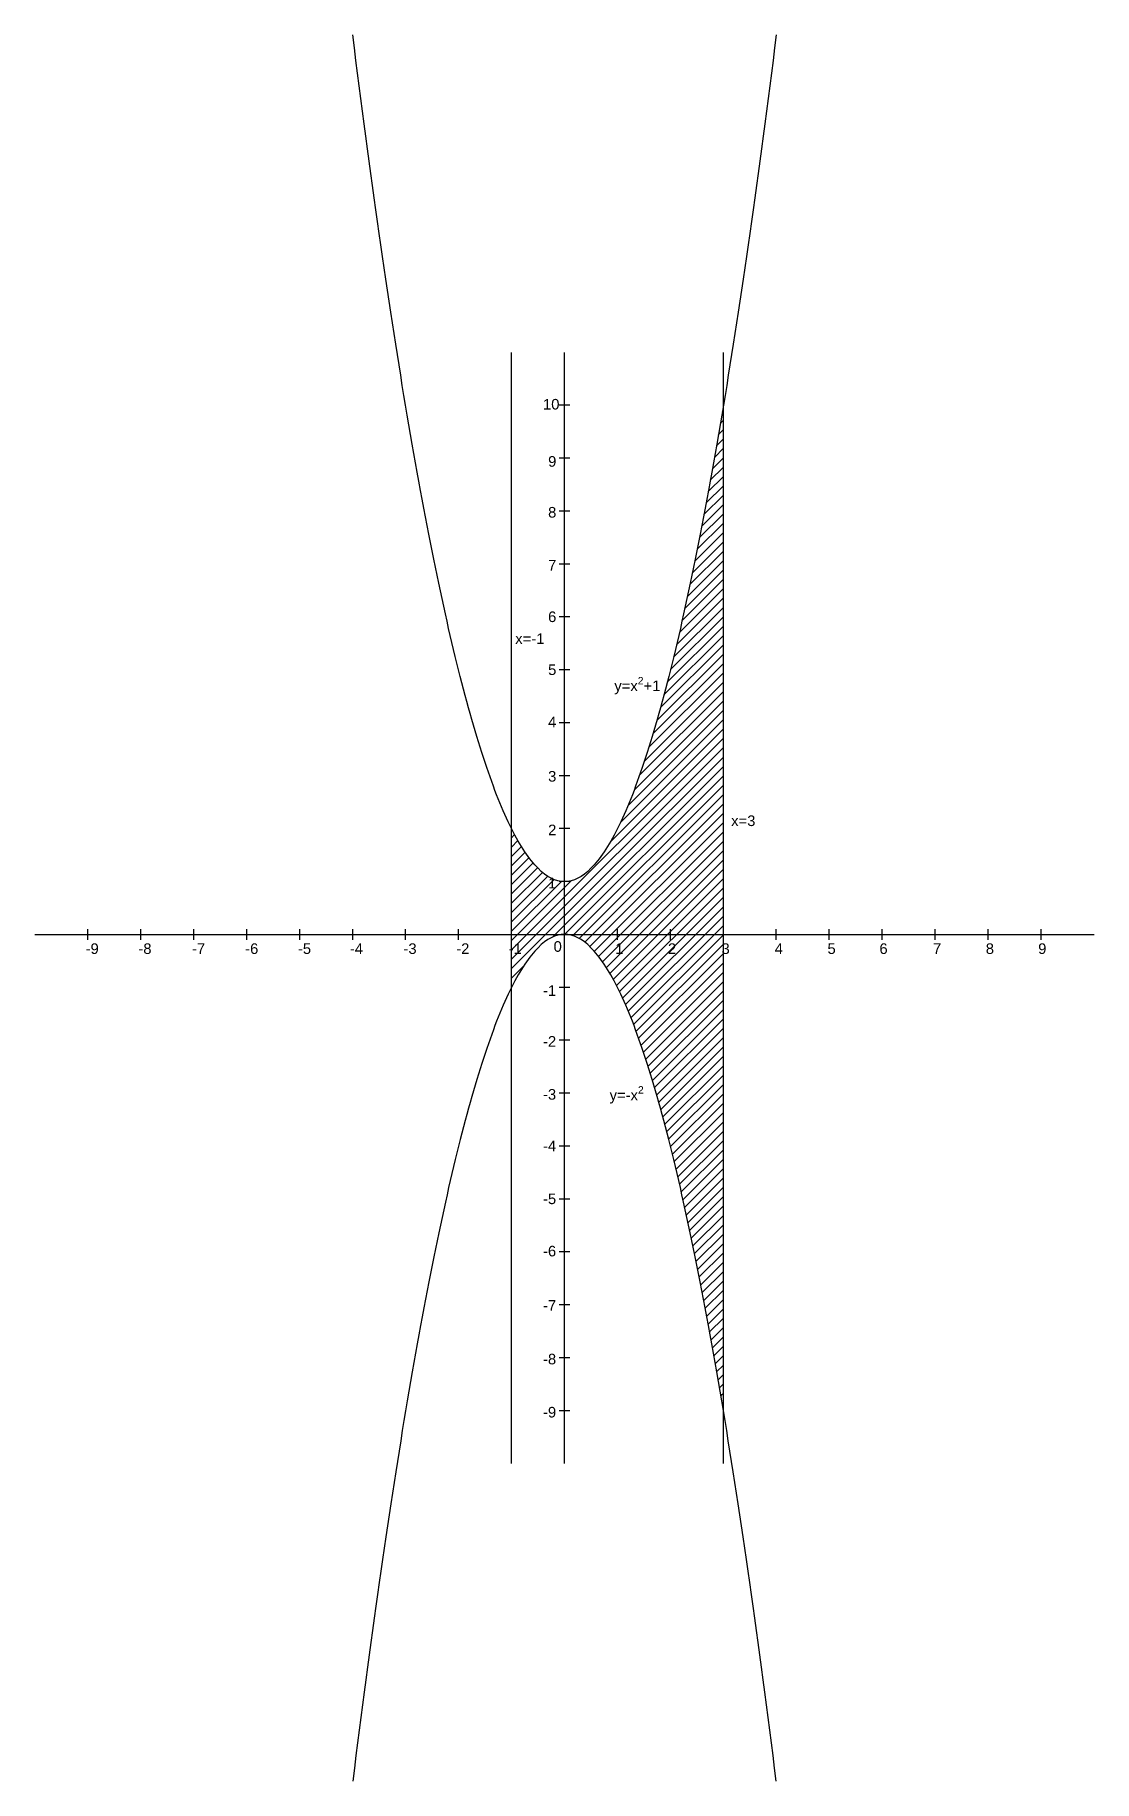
# Model space of a CAD drawing. Header units: inches. Extents: x -10 to 10, y -16 to 17.
import ezdxf

# ---------------------------------------------------------------- set-up
doc = ezdxf.new("R2010")
doc.units = ezdxf.units.IN
doc.header["$MEASUREMENT"] = 0
doc.styles.get("Standard").update_dxf_attribs({"font": 'arial.ttf'})
pattern_1 = [(45, (0, 0), (-0.08838834764831845, 0.08838834764831845), [])]

# ---------------------------------------------------------------- blocks, each defined once
blk = doc.blocks.new('*U1')
blk.add_line((1, -0.1), (1, 0.1))
blk = doc.blocks.new('*U2')
at = {"color": 0, "linetype": 'ByBlock', "lineweight": -2, "transparency": 16777216, "extrusion": (0, -1, -2.220446049250313e-16)}
for p in [(0, 0), (1, 0), (2, 0), (3, 0), (4, 0), (5, 0), (6, 0), (7, 0), (8, 0)]:
    blk.add_blockref('*U1', p, dxfattribs=at)
blk = doc.blocks.new('*U3')
blk.add_line((1, -0.1), (1, 0.1))
blk = doc.blocks.new('*U4')
at = {"color": 0, "linetype": 'ByBlock', "lineweight": -2, "transparency": 16777216, "extrusion": (0, -1, -2.220446049250313e-16)}
for p in [(0, 0), (1, 0), (2, 0), (3, 0), (4, 0), (5, 0), (6, 0), (7, 0), (8, 0), (9, 0)]:
    blk.add_blockref('*U3', p, dxfattribs=at)
blk = doc.blocks.new('*U5')
blk.add_line((1, -0.1), (1, 0.1))
blk = doc.blocks.new('*U6')
at = {"color": 0, "linetype": 'ByBlock', "lineweight": -2, "transparency": 16777216, "extrusion": (0, -1, -2.220446049250313e-16)}
for p in [(0, 0), (1, 0), (2, 0), (3, 0), (4, 0), (5, 0), (6, 0), (7, 0), (8, 0)]:
    blk.add_blockref('*U5', p, dxfattribs=at)
blk = doc.blocks.new('*U7')
blk.add_line((1, -0.1), (1, 0.1))
blk = doc.blocks.new('*U8')
at = {"color": 0, "linetype": 'ByBlock', "lineweight": -2, "transparency": 16777216, "extrusion": (0, -1, -2.220446049250313e-16)}
for p in [(-10, 0), (-9, 0), (-8, 0), (-7, 0), (-6, 0), (-5, 0), (-4, 0), (-3, 0), (-2, 0)]:
    blk.add_blockref('*U7', p, dxfattribs=at)

msp = doc.modelspace()

# ---------------------------------------------------------------- hatches: boundary and pattern name
h = msp.add_hatch()
h.set_pattern_fill('ANSI31', color=256)
h.set_pattern_definition(pattern_1)
edge = h.paths.add_edge_path()
edge.add_line((3, 0), (3, 10.00000000000001))
edge.add_spline(control_points=[(2.999999999999999, 10), (1.5, 1.000000000000012), (2.220446049250313e-15, 1)], knot_values=[0.125, 0.125, 0.125, 0.4999999999999996, 0.4999999999999996, 0.4999999999999996], weights=[1, 1, 1], degree=2, periodic=0)
edge.add_line((1.77635683940025e-15, 0.9999999999999982), (1.77635683940025e-15, 0))
edge.add_line((1.77635683940025e-15, 0), (3, 0))
edge = h.paths.add_edge_path()
edge.add_spline(control_points=[(2.109423746787797e-15, 1), (-0.4999999999999992, 0.9999999999999964), (-1, 1.999999999999998)], knot_values=[0.4999999999999996, 0.4999999999999996, 0.4999999999999996, 0.6249999999999999, 0.6249999999999999, 0.6249999999999999], weights=[1, 1, 1], degree=2, periodic=0)
edge.add_line((-1, 1.999999999999997), (-0.9999999999999996, 0))
edge.add_line((-0.9999999999999996, 0), (1.77635683940025e-15, 0))
edge.add_line((1.77635683940025e-15, 0), (1.77635683940025e-15, 1))
edge = h.paths.add_edge_path()
edge.add_spline(control_points=[(-0.9999999999999996, -1), (-0.4999999999999996, 0), (4.440892098500626e-16, 0)], knot_values=[0.5, 0.5, 0.5, 0.625, 0.625, 0.625], weights=[1, 1, 1], degree=2, periodic=0)
edge.add_line((-0.02020202020201967, 0), (-1, -1.110223024625157e-16))
edge.add_line((-1, -1.110223024625157e-16), (-1, -1.000000000000001))
edge = h.paths.add_edge_path()
edge.add_line((3, 0), (4.884981308350689e-15, -1.110223024625157e-16))
edge.add_spline(control_points=[(4.440892098500626e-16, 0), (1.5, 0), (3, -9)], knot_values=[0.125, 0.125, 0.125, 0.5, 0.5, 0.5], weights=[1, 1, 1], degree=2, periodic=0)
edge.add_line((3, -9), (3, 0))
h.paths.add_polyline_path([(0.8864314553248169, 4.557356065004455), (1.84963745805333, 4.557356065004455), (1.84963745805333, 5.016951335581989), (0.8864314553248169, 5.016951335581989)], flags=25)
h.paths.add_polyline_path([(-0.3900981687932976, 0.761348928215418), (-0.1347093556964353, 0.761348928215418), (-0.1347093556964353, 1.173490810889361), (-0.3900981687932976, 1.173490810889361)], flags=24)
h.paths.add_polyline_path([(-1.11463043628658, -0.4780303294975578), (-0.7661993312388311, -0.4780303294975578), (-0.7661993312388311, -0.06588844682361511), (-1.11463043628658, -0.06588844682361511)], flags=9)
h.paths.add_polyline_path([(0.7970039901644332, -3.176084989616091), (1.535653376249017, -3.176084989616091), (1.535653376249017, -2.716489719038556), (0.7970039901644332, -2.716489719038556)], flags=25)
h.paths.add_polyline_path([(2.903416171437915, -0.4780303294975578), (3.158804984534777, -0.4780303294975578), (3.158804984534777, -0.06588844682361511), (2.903416171437915, -0.06588844682361511)], flags=9)
h.paths.add_polyline_path([(1.894755331184772, -0.4780303294975578), (2.150144144281634, -0.4780303294975578), (2.150144144281634, -0.06588844682361511), (1.894755331184772, -0.06588844682361511)], flags=24)
h.paths.add_polyline_path([(0.8760031964529311, -0.4780303294975578), (1.131392009549793, -0.4780303294975578), (1.131392009549793, -0.06588844682361511), (0.8760031964529311, -0.06588844682361511)], flags=24)
h = msp.add_hatch()
h.set_pattern_fill('ANSI31', color=256)
h.set_pattern_definition(pattern_1)
h.paths.add_polyline_path([(-2.103298578412824, -0.4780303294975578), (-1.754867473365075, -0.4780303294975578), (-1.754867473365075, -0.06588844682361511), (-2.103298578412824, -0.06588844682361511)], flags=9)
h.paths.add_polyline_path([(-0.4647452524593146, -2.231329334373929), (-0.1163141474115656, -2.231329334373929), (-0.1163141474115656, -1.819187451699986), (-0.4647452524593146, -1.819187451699986)], flags=9)
h.paths.add_polyline_path([(-0.3678607881657396, 1.765057831853514), (-0.1124719750688774, 1.765057831853514), (-0.1124719750688774, 2.177199714527456), (-0.3678607881657396, 2.177199714527456)], flags=9)
h.paths.add_polyline_path([(1.894755331184772, -0.4780303294975578), (2.150144144281634, -0.4780303294975578), (2.150144144281634, -0.06588844682361511), (1.894755331184772, -0.06588844682361511)], flags=9)

# ---------------------------------------------------------------- linework, layer by layer
for p, q in [((-1, -10), (-1, 11)), ((1.77635683940025e-15, 0), (1.77635683940025e-15, 11)), ((3, -10), (3, 11)), ((-9.999999999999998, 0), (1.77635683940025e-15, 0)), ((1.77635683940025e-15, 0), (10, 0)), ((1.77635683940025e-15, -10), (1.77635683940025e-15, 0))]:
    msp.add_line(p, q)
for points in [[(4, 17), (-2.939152317953648e-15, -15), (-4, 17)], [(4, -16), (9.797174393178826e-16, 16), (-4, -16)]]:
    msp.add_open_spline(points, degree=2)

# ---------------------------------------------------------------- block references
at = {"extrusion": (-1, 6.123233995736766e-17, -2.220446049250313e-16), "rotation": 180}
for name, p in [('*U4', (-1.087704858757513e-31, -3.944304526105058e-31)), ('*U6', (10, -5.303935599551949e-31))]:
    msp.add_blockref(name, p, dxfattribs=at)
at = {"extrusion": (0, 1, -2.220446049250313e-16), "rotation": 180}
for name in ['*U8', '*U2']:
    msp.add_blockref(name, (-1.77635683940025e-15, 0), dxfattribs=at)

# ---------------------------------------------------------------- texts
at = {"char_height": 0.2, "attachment_point": 1}
for s, width, insert in [('10', 0.2, (-0.4060408764785706, 10.12046466334328)), ('9', 0.2, (-0.3096752492844299, 9.039802650236616)), ('8', 0.2, (-0.3096752492844299, 8.078697950755675)), ('7', 0.2, (-0.3096752492844299, 7.078095807110081)), ('6', 0.2, (-0.3096752492844299, 6.103825292907594)), ('\\A1;x=-1', 0.7404890430765221, (-0.9307596671232545, 5.689895489933463)), ('5', 0.2, (-0.3096752492844299, 5.103223177362985)), ('\\A1;y=x{\\H0.7x;\\S2^ ;}+1', 0.7404890430765221, (0.9409335017095373, 4.866974073189994)), ('4', 0.2, (-0.3096752492844299, 4.115786848438944)), ('3', 0.2, (-0.3096752492844299, 3.088853075350258)), ('2', 0.2, (-0.3096752492844299, 2.075085116983118)), ('\\A1;x=3', 0.7404890430765221, (3.147060195533228, 2.248587721048324)), ('1', 0.2, (-0.3096752492844299, 1.071376213345022)), ('-9', 0.2, (-9.043573884038201, -0.1680030443679534)), ('-8', 0.2, (-8.047059129933919, -0.1680030443679534)), ('-7', 0.2, (-7.034851222832208, -0.1680030443679534)), ('-6', 0.2, (-6.030489927708564, -0.1680030443679534)), ('-5', 0.2, (-5.033975173604267, -0.1680030443679534)), ('-4', 0.2, (-4.053153572497399, -0.1680030443679534)), ('-3', 0.2, (-3.040945665395688, -0.1680030443679534)), ('-2', 0.2, (-2.044430911291405, -0.1680030443679534)), ('-1', 0.2, (-1.055762769165161, -0.1680030443679534)), ('0', 0.3606411857803948, (-0.2058016524555679, -0.1273727690877458)), ('1', 0.2, (0.9564261159617988, -0.1680030443679534)), ('2', 0.2, (1.952940870066081, -0.1680030443679534)), ('3', 0.2, (2.965148777167792, -0.1680030443679534)), ('4', 0.2, (3.969510072291436, -0.1680030443679534)), ('5', 0.2, (4.966024826395733, -0.1680030443679534)), ('6', 0.2, (5.946846427502601, -0.1680030443679534)), ('7', 0.2, (6.959054334604312, -0.1680030443679534)), ('8', 0.2, (7.955569088708595, -0.1680030443679534)), ('9', 0.2, (8.944237230834839, -0.1680030443679534)), ('-1', 0.2, (-0.4058775853378958, -0.9601973497633836)), ('-2', 0.2, (-0.4058775853378958, -1.921302049244325)), ('-3', 0.2, (-0.4058775853378958, -2.921904192889919)), ('\\A1;y=-x{\\H0.7x;\\S2^ ;}', 0.7404890430765221, (0.8515060365491536, -2.866876258374617)), ('-4', 0.2, (-0.4058775853378958, -3.896174707092405)), ('-5', 0.2, (-0.4058775853378958, -4.896776822637015)), ('-6', 0.2, (-0.4058775853378958, -5.884213151561056)), ('-7', 0.2, (-0.4058775853378958, -6.911146924649742)), ('-8', 0.2, (-0.4058775853378958, -7.924914883016882)), ('-9', 0.2, (-0.4058775853378958, -8.928623786654978))]:
    msp.add_mtext_dynamic_manual_height_columns(s, width=width, gutter_width=1, heights=[0], dxfattribs=dict(at, insert=insert))

doc.saveas('drawing.dxf')
